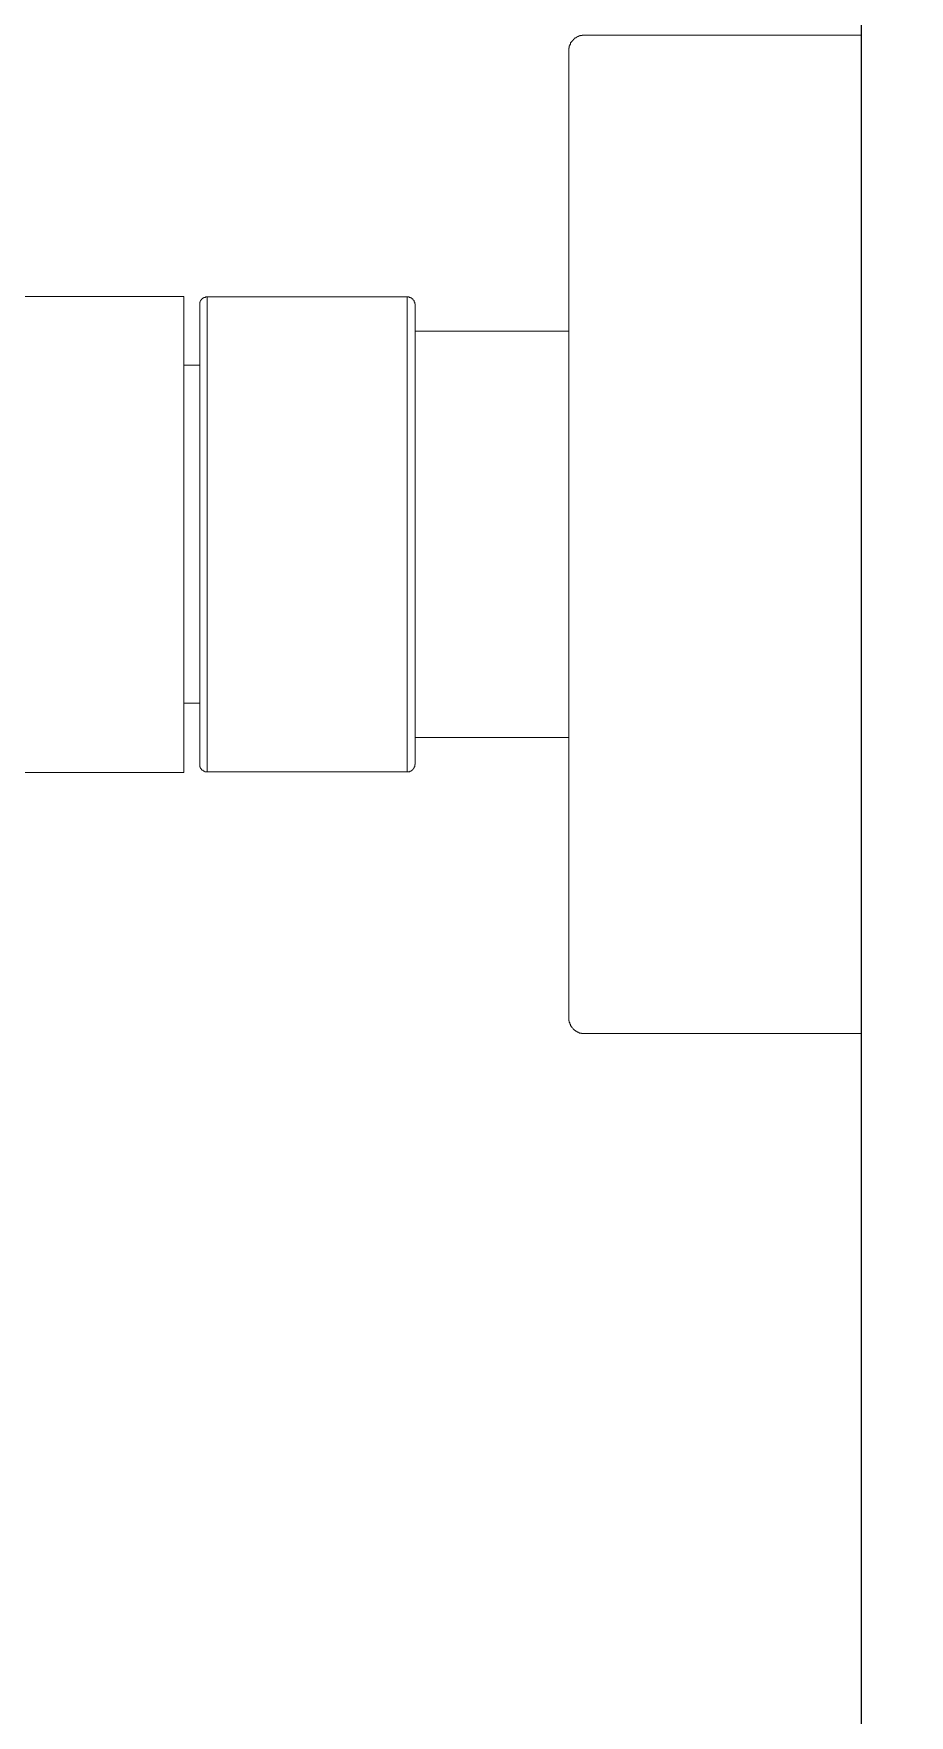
# Model space of a CAD drawing. Header units: millimetres. Extents: x -343543 to 400519, y -115663 to 104219.
# Drawn here: x -145662.5 to -145610.2, y 8166.3 to 8266.8 of the extents above; entities that cross this region are included whole.
import ezdxf

# ---------------------------------------------------------------- set-up
doc = ezdxf.new("R2010")
doc.units = ezdxf.units.MM
doc.layers.get('0').update_dxf_attribs({"color": 231, "lineweight": 0})
for name, color, linetype, lineweight in [('A-SYMBOLS', 10, 'Continuous', 13), ('XREF MAT BANG TUONG XAY$0$01.Xref _MB T1$0$A-FURN', 8, 'Continuous', 5), ('XREF MAT BANG TUONG XAY$0$01.Xref _MB T1$0$A-TEXT', 8, 'Continuous', 25)]:
    doc.layers.add(name, color=color, linetype=linetype, lineweight=lineweight)
doc.layers.add('XREF MAT BANG TUONG XAY$0$A-FURN', color=8, linetype='Continuous')

# ---------------------------------------------------------------- blocks, each defined once
blk = doc.blocks.new('*U200')
at = {"color": 8}
for p, q in [((97.101, -16.476), (97.101, 0)), ((39.142, -17.205), (96.344, -17.205)), ((81.695, -38.617), (81.695, -26.559)), ((81.695, -38.474), (53.763, -38.474)), ((54.071, -38.915), (81.415, -38.915))]:
    blk.add_line(p, q, dxfattribs=at)
for points in [[(38.359, 0), (38.359, -16.425), (38.385, -16.425), (38.385, -16.543), (38.416, -16.569), (38.416, -16.62), (38.444, -16.651), (38.444, -16.707), (38.472, -16.707), (38.472, -16.733), (38.501, -16.758), (38.501, -16.789), (38.526, -16.789), (38.526, -16.851), (38.557, -16.851), (38.557, -16.871), (38.58, -16.871), (38.58, -16.902), (38.613, -16.902), (38.613, -16.933), (38.639, -16.933), (38.639, -16.964), (38.667, -16.964), (38.667, -16.984), (38.693, -16.984), (38.693, -17.015), (38.721, -17.015), (38.721, -17.041), (38.747, -17.041), (38.78, -17.071), (38.808, -17.071), (38.808, -17.107), (38.862, -17.107), (38.862, -17.123), (38.921, -17.123), (38.921, -17.154), (39.001, -17.154), (39.001, -17.184), (39.116, -17.184), (39.142, -17.205)], [(38.359, 0), (97.101, 0)], [(96.344, -17.205), (96.344, -17.184), (96.455, -17.184), (96.455, -17.154), (96.542, -17.154), (96.542, -17.123), (96.596, -17.123), (96.596, -17.107), (96.652, -17.107), (96.652, -17.071), (96.706, -17.071), (96.706, -17.041), (96.737, -17.041), (96.737, -17.015), (96.765, -17.015), (96.793, -16.984), (96.819, -16.964), (96.847, -16.964), (96.847, -16.933), (96.873, -16.902), (96.904, -16.871), (96.904, -16.851), (96.929, -16.851), (96.929, -16.815), (96.96, -16.815), (96.96, -16.758), (96.988, -16.758), (96.988, -16.733), (97.014, -16.707), (97.014, -16.651), (97.047, -16.651), (97.047, -16.599), (97.071, -16.599), (97.071, -16.476), (97.101, -16.476)], [(55.775, -26.246), (55.775, -17.205)], [(79.681, -17.205), (79.681, -26.246)], [(81.274, -26.246), (54.181, -26.246), (54.181, -26.277), (54.071, -26.277), (54.071, -26.302), (53.984, -26.302), (53.984, -26.333), (53.958, -26.333), (53.958, -26.359), (53.935, -26.359), (53.904, -26.385), (53.874, -26.415), (53.874, -26.451), (53.848, -26.451), (53.848, -26.467), (53.817, -26.467), (53.817, -26.528), (53.792, -26.528), (53.792, -26.61), (53.763, -26.61)], [(53.763, -26.61), (53.763, -38.587), (53.792, -38.587), (53.792, -38.674), (53.817, -38.674), (53.817, -38.725), (53.848, -38.725), (53.848, -38.756), (53.874, -38.756), (53.874, -38.787), (53.904, -38.787), (53.904, -38.807), (53.935, -38.807), (53.935, -38.833), (53.958, -38.833), (53.958, -38.869), (53.984, -38.869), (54.017, -38.9), (54.071, -38.9), (54.071, -38.915)], [(81.695, -26.559), (81.669, -26.559), (81.669, -26.492), (81.636, -26.492), (81.636, -26.467), (81.613, -26.451), (81.613, -26.415), (81.582, -26.415), (81.582, -26.385), (81.556, -26.385), (81.556, -26.359), (81.528, -26.359), (81.5, -26.333), (81.469, -26.333), (81.469, -26.302), (81.415, -26.302), (81.415, -26.277), (81.274, -26.277), (81.274, -26.246)], [(53.763, -26.718), (81.695, -26.718)], [(57.789, -39.849), (57.789, -38.915)], [(77.664, -38.915), (77.664, -39.849)], [(81.415, -38.915), (81.415, -38.9), (81.469, -38.9), (81.469, -38.869), (81.5, -38.869), (81.5, -38.833), (81.556, -38.833), (81.556, -38.807), (81.582, -38.807), (81.582, -38.787), (81.613, -38.787), (81.613, -38.725), (81.636, -38.725), (81.636, -38.694), (81.669, -38.694), (81.669, -38.643), (81.695, -38.617)], [(53.738, -51.24), (53.738, -39.849)], [(81.751, -39.849), (53.738, -39.849)], [(81.751, -39.849), (81.751, -51.681)]]:
    blk.add_lwpolyline(points, dxfattribs=at)
blk = doc.blocks.new('XREF MAT BANG TUONG XAY$0$01.Xref _MB T1$0$Phong tam')
at = {"layer": 'XREF MAT BANG TUONG XAY$0$A-FURN', "color": 8, "elevation": 0}
blk.add_lwpolyline([(-4325, 6965), (-4420.01, 6965), (-4420.01, 1480), (-4325, 1480)], close=True, dxfattribs=at)
at = {"layer": 'XREF MAT BANG TUONG XAY$0$01.Xref _MB T1$0$A-FURN', "color": 8, "xscale": -1.016000000000006, "yscale": 1.016000000000006, "zscale": 1.016000000000006, "rotation": 90}
blk.add_blockref('*U200', (-4325, 5305.71), dxfattribs=at)
blk = doc.blocks.new('01.Xref _MB T1')
at = {"layer": 'XREF MAT BANG TUONG XAY$0$01.Xref _MB T1$0$A-TEXT', "color": 8, "xscale": -1}
blk.add_blockref('XREF MAT BANG TUONG XAY$0$01.Xref _MB T1$0$Phong tam', (31395.0001, 2999.99999), dxfattribs=at)

msp = doc.modelspace()

# ---------------------------------------------------------------- block references
at = {"layer": 'A-SYMBOLS'}
msp.add_blockref('01.Xref _MB T1', (-181333.08, 0), dxfattribs=at)

doc.saveas('drawing.dxf')
